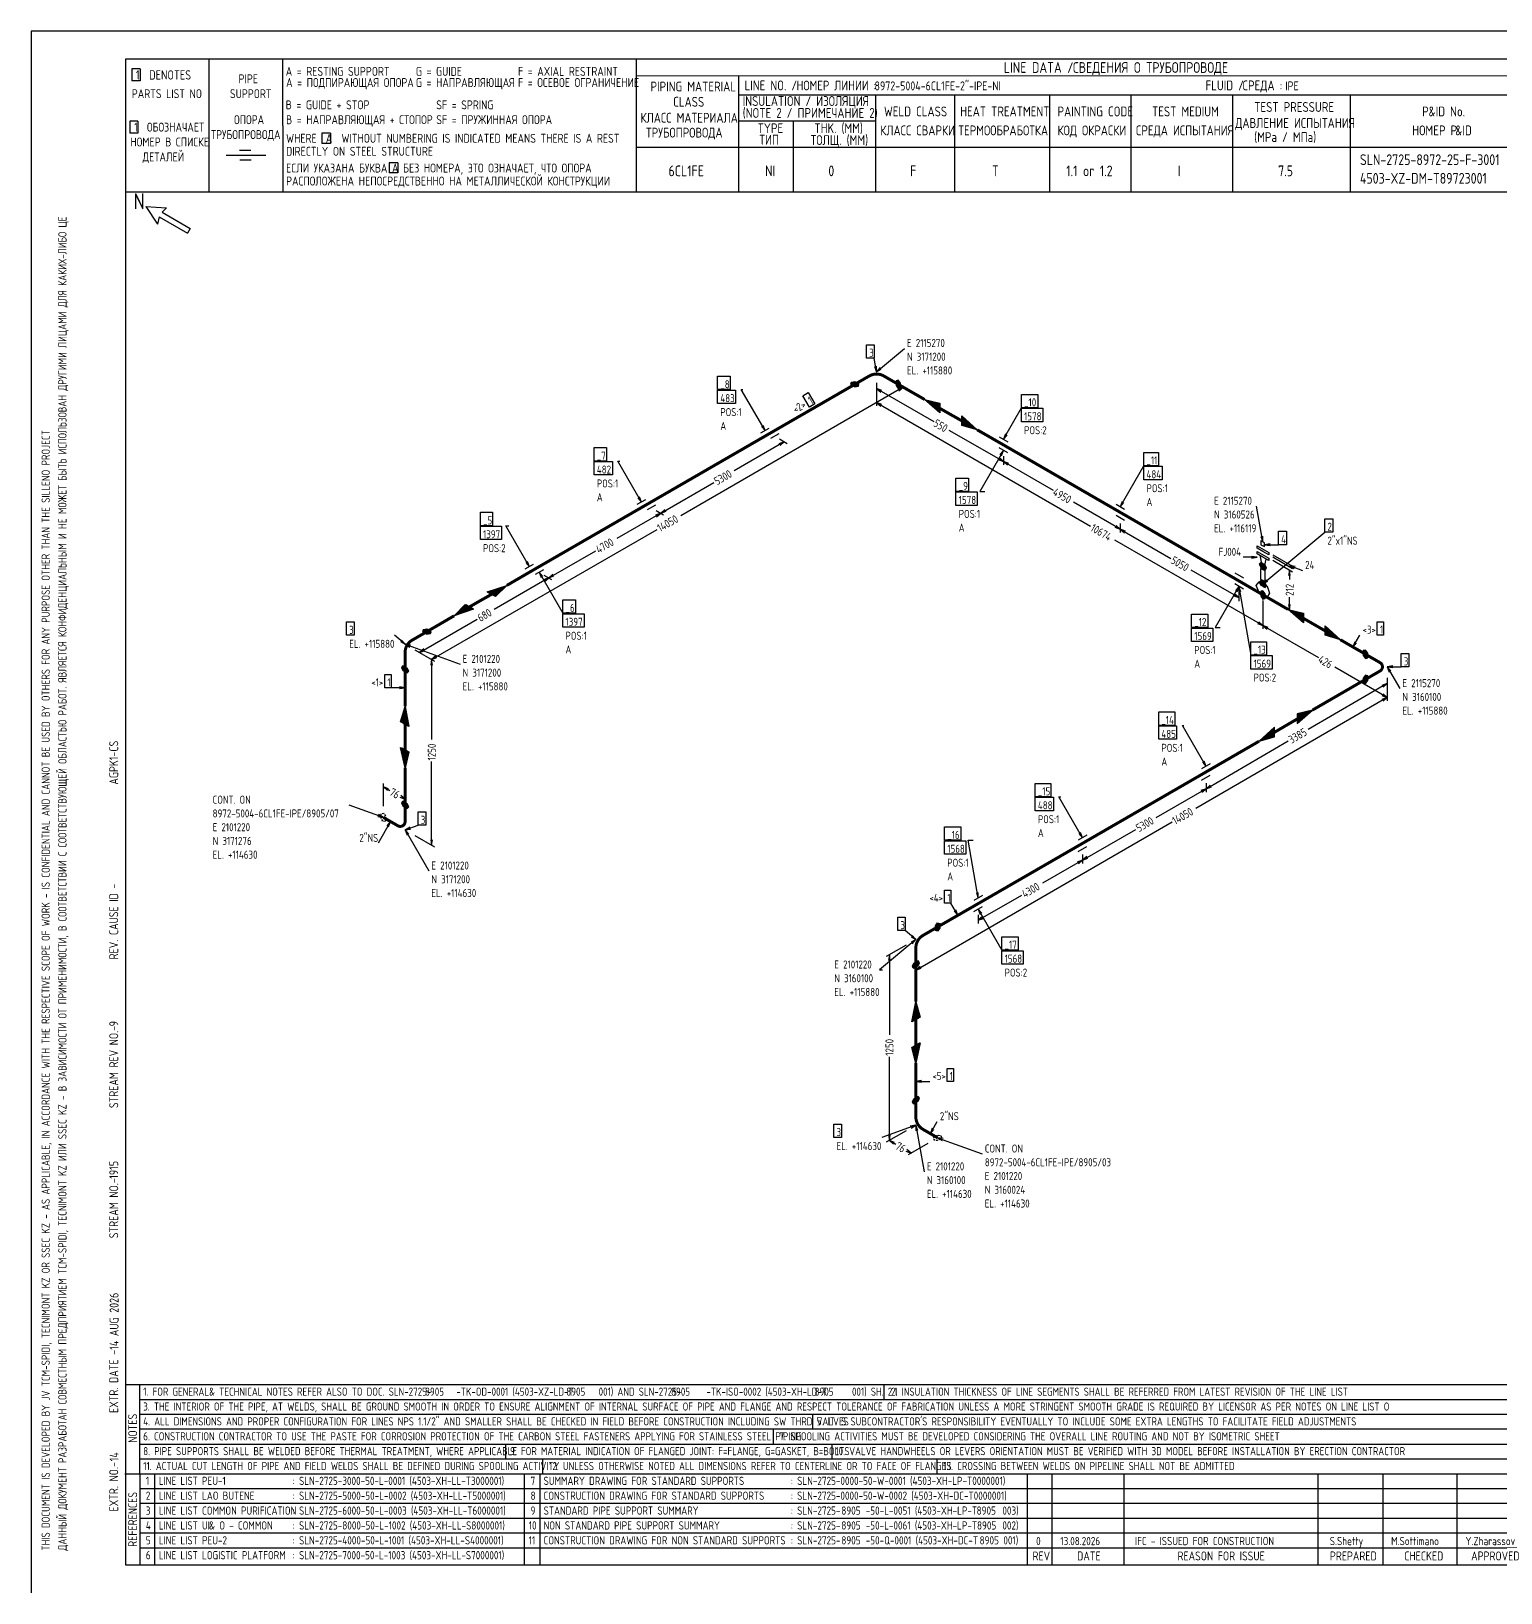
# Model space of a CAD drawing. Extents: x -1005 to 594, y -998 to 420.
# Drawn here: x 0 to 395.3, y 0 to 420 of the extents above; entities that cross this region are included whole.
import ezdxf

# ---------------------------------------------------------------- set-up
doc = ezdxf.new("R2010")
doc.units = 0
doc.linetypes.add('GT100', pattern=[0.8, 0.533333, -0.266667])
doc.styles.add('TTFN17', font='GOST type A')

msp = doc.modelspace()

# ---------------------------------------------------------------- linework, layer by layer
at = {"layer": 'GT_1', "flags": 128}
for points in [[(0, 420), (0, 0)], [(594, 420), (0, 420)], [(589.1, 412.5), (25.4, 412.5)], [(25.4, 412.5), (25.4, 7.5)], [(47.8, 412.5), (47.8, 376.7)], [(67.6, 412.5), (67.7, 376.7)], [(162.7, 412.5), (162.7, 376.7)], [(29.3, 409.9), (27.1, 409.9)], [(27.1, 409.9), (27.1, 406.7)], [(29.3, 409.9), (29.3, 406.7)], [(589.1, 408), (162.7, 407.9)], [(190.3, 407.8), (190.3, 376.7)], [(29.3, 406.7), (27.1, 406.7)], [(190.3, 402.9), (402.7, 402.9)], [(227.1, 402.9), (227.1, 376.7)], [(248.4, 402.9), (248.4, 376.8)], [(273.9, 402.9), (273.9, 376.7)], [(295.8, 402.9), (295.8, 376.7)], [(323.2, 402.9), (323.2, 376.7)], [(354.8, 402.9), (354.8, 376.8)], [(28.7, 395.8), (26.5, 395.8)], [(26.5, 395.8), (26.5, 392.6)], [(28.7, 395.8), (28.7, 392.6)], [(227.1, 395.8), (190.3, 395.8)], [(205, 395.8), (205, 376.7)], [(28.7, 392.6), (26.5, 392.6)], [(80.5, 392.6), (78.2, 392.6)], [(78.2, 392.6), (78.2, 389.8)], [(80.5, 392.6), (80.5, 389.8)], [(63.1, 386.6), (52.4, 386.6)], [(59.1, 387.9), (56, 387.9)], [(80.5, 389.8), (78.2, 389.8)], [(230.2, 388.7), (162.7, 388.7)], [(402.7, 388.7), (226.9, 388.7)], [(59.2, 385.3), (56.1, 385.3)], [(98.6, 384.6), (96.3, 384.6)], [(96.3, 384.6), (96.3, 381.9)], [(98.6, 384.6), (98.6, 381.9)], [(98.6, 381.9), (96.3, 381.9)], [(402.7, 376.7), (25.4, 376.7)], [(30.8, 372.9), (34, 368.1)], [(30.8, 372.9), (36.4, 372.5)], [(34.4, 370.1), (34, 368.1)], [(34.4, 370.1), (42, 365.7)], [(36.4, 372.5), (35.2, 371.3)], [(35.2, 371.3), (42.8, 366.9)], [(42.8, 366.9), (42, 365.7)], [(224.7, 335.675), (226.725, 335.675), (226.725, 332.075), (224.7, 332.075), (224.7, 335.675)], [(227.4, 328.4), (226.725, 332.075)], [(227.4, 328.4), (234.9, 334.7)], [(226.875, 329.825), (227.4, 328.4), (227.4, 329.9)], [(228.375, 329.525), (227.4, 328.4), (228.675, 329.15)], [(234.525, 324.275), (174.75, 289.7)], [(184.65, 327.2), (188.025, 327.2), (188.025, 323.6), (184.65, 323.6), (184.65, 327.2)], [(184.65, 323.45), (189.45, 323.45), (189.45, 319.85), (184.65, 319.85), (184.65, 323.45)], [(197.4, 312.575), (191.025, 323.6), (191.4, 323.6)], [(221.55, 325.7), (220.575, 325.55), (220.425, 325.025), (221.55, 324.35), (222.525, 324.5), (222.675, 325.025), (221.55, 325.7)], [(220.467, 325), (222.668, 325)], [(220.475, 325.2), (222.383, 325.2)], [(220.532, 325.4), (222.05, 325.4)], [(220.8, 324.8), (222.611, 324.8)], [(220.9, 325.6), (221.717, 325.6)], [(221.133, 324.6), (222.554, 324.6)], [(227.4, 325.4), (227.4, 323)], [(227.4, 325.4), (227.4, 319.25)], [(228.825, 323.375), (227.4, 323.9), (228.525, 322.925)], [(227.4, 323.9), (242.775, 315.05)], [(230.025, 326.9), (235.35, 323.825)], [(233.85, 325.325), (233.25, 326.15), (232.65, 326), (232.65, 324.725), (233.25, 323.9), (233.85, 324.05), (233.85, 325.325)], [(232.65, 326), (233.359, 326)], [(232.65, 325.8), (233.505, 325.8)], [(232.65, 325.6), (233.65, 325.6)], [(232.65, 325.4), (233.795, 325.4)], [(232.65, 325.2), (233.85, 325.2)], [(232.65, 325), (233.85, 325)], [(232.65, 324.8), (233.85, 324.8)], [(232.741, 324.6), (233.85, 324.6)], [(232.886, 324.4), (233.85, 324.4)], [(233.032, 324.2), (233.85, 324.2)], [(233.4, 323.3), (234.525, 324.275), (233.1, 323.75)], [(207.6, 321.95), (209.025, 322.85), (210.825, 319.775), (209.4, 318.875), (207.6, 321.95)], [(228.825, 319.625), (227.4, 320.15), (228.525, 319.175)], [(227.4, 320.15), (285, 286.85)], [(240.3, 320.975), (244.425, 319.925), (244.425, 317.375), (240.3, 320.975), (244.425, 319.775), (244.425, 317.45), (240.675, 320.75), (244.425, 319.55), (244.425, 317.675), (241.05, 320.525), (244.425, 319.4), (244.425, 317.825), (241.425, 320.3), (244.425, 319.25), (244.425, 317.975), (241.875, 320.075), (244.425, 319.1), (244.425, 318.125), (242.25, 319.85), (244.425, 318.875), (244.425, 318.35), (242.625, 319.625), (244.425, 318.725), (244.425, 318.5), (243.075, 319.4), (244.425, 318.575)], [(266.4, 322.325), (270.75, 322.325), (270.75, 318.725), (266.4, 318.725), (266.4, 322.325)], [(250.35, 315.2), (250.35, 316.55), (254.475, 312.8), (250.35, 314), (250.35, 316.4), (254.1, 313.025), (250.35, 314.075), (250.35, 316.175), (253.65, 313.25), (250.35, 314.3), (250.35, 316.025), (253.275, 313.55), (250.35, 314.45), (250.35, 315.875), (252.9, 313.7), (250.35, 314.6), (250.35, 315.725), (252.45, 314), (250.35, 314.75), (250.35, 315.5), (252.15, 314.15), (250.35, 314.975), (250.35, 315.35), (251.7, 314.45), (250.35, 315.125), (250.35, 315.2), (254.475, 312.8)], [(261.525, 310.25), (266.4, 318.725)], [(266.4, 318.575), (272.1, 318.575), (272.1, 314.975), (266.4, 314.975), (266.4, 318.575)], [(196.275, 311.975), (198.525, 313.25)], [(196.425, 313.7), (197.4, 312.575), (196.875, 314)], [(201.15, 311.75), (198.9, 310.475)], [(261.525, 304.25), (246.975, 312.65)], [(260.4, 310.925), (262.725, 309.575)], [(260.4, 310.925), (262.725, 309.575)], [(262.05, 311.675), (261.525, 310.25), (262.5, 311.375)], [(151.425, 308), (154.8, 308), (154.8, 304.4), (151.425, 304.4), (151.425, 308)], [(202.575, 309.575), (189.075, 301.775)], [(201.45, 308.6), (202.575, 309.575), (201.15, 309.05)], [(201.3, 310.325), (203.325, 309.125)], [(261.525, 307.25), (255.15, 296.225), (256.5, 296.225)], [(262.725, 306.575), (260.4, 307.925)], [(262.725, 306.575), (260.4, 307.925)], [(261, 305.825), (261.525, 307.25), (260.55, 306.125)], [(299.325, 306.725), (303.225, 306.725), (303.225, 303.125), (299.325, 303.125), (299.325, 306.725)], [(151.425, 304.25), (156.375, 304.25), (156.375, 300.65), (151.425, 300.65), (151.425, 304.25)], [(164.175, 293.375), (157.8, 304.4), (158.325, 304.4)], [(260.1, 304.775), (261.525, 304.25), (260.4, 305.225)], [(261.525, 305.75), (261.525, 303.35)], [(261.525, 305.75), (261.525, 303.35)], [(262.95, 303.725), (261.525, 304.25), (262.65, 303.275)], [(261.525, 304.25), (274.875, 296.525)], [(292.95, 292.1), (299.325, 303.125)], [(299.325, 302.975), (304.275, 302.975), (304.275, 299.375), (299.325, 299.375), (299.325, 302.975)], [(169.35, 290.375), (183.675, 298.625)], [(248.775, 299.825), (252.15, 299.825), (252.15, 296.225), (248.775, 296.225), (248.775, 299.825)], [(163.05, 292.775), (165.3, 294.05)], [(163.2, 294.5), (164.175, 293.375), (163.65, 294.8)], [(248.775, 296.075), (254.475, 296.075), (254.475, 292.475), (248.775, 292.475), (248.775, 296.075)], [(120.825, 290.6), (124.05, 290.6), (124.05, 287), (120.825, 287), (120.825, 290.6)], [(169.35, 290.375), (157.5, 283.55)], [(167.925, 292.55), (165.675, 291.275)], [(168.225, 289.4), (169.35, 290.375), (167.925, 289.85)], [(168.075, 291.125), (170.1, 289.925)], [(168.075, 291.125), (170.1, 289.925)], [(170.475, 291.35), (169.35, 290.375), (170.775, 290.9)], [(292.95, 286.1), (280.425, 293.3)], [(291.825, 292.775), (294.15, 291.425)], [(293.475, 293.525), (292.95, 292.1), (293.925, 293.225)], [(331.35, 282.65), (329.625, 292.25)], [(107.7, 251), (168.375, 286.025)], [(120.825, 286.85), (126.525, 286.85), (126.525, 283.25), (120.825, 283.25), (120.825, 286.85)], [(134.025, 275.975), (127.65, 287), (128.475, 287)], [(291.525, 286.625), (292.95, 286.1), (291.825, 287.075)], [(294.15, 288.425), (291.825, 289.775)], [(292.95, 287.6), (292.95, 285.2)], [(292.95, 287.6), (292.95, 285.2)], [(294.375, 285.575), (292.95, 286.1), (294.075, 285.125)], [(292.95, 286.1), (306.6, 278.225)], [(348, 288.875), (350.175, 288.875), (350.175, 285.275), (348, 285.275), (348, 288.875)], [(331.35, 260.15), (291.525, 283.1)], [(331.35, 280.1), (329.775, 281), (329.775, 281.6), (332.925, 279.8), (332.925, 279.2), (331.35, 280.1)], [(330.825, 284.075), (331.35, 282.65), (331.35, 284.15)], [(330.825, 281.9), (331.8, 281.375), (331.8, 282.425), (330.825, 282.95), (330.825, 281.9)], [(331.35, 271.325), (348, 285.275)], [(333.3, 282.125), (331.8, 281.9), (333.3, 281.675)], [(331.8, 281.9), (335.55, 281.9)], [(335.55, 285.5), (337.725, 285.5), (337.725, 281.9), (335.55, 281.9), (335.55, 285.5)], [(133.05, 277.1), (134.025, 275.975), (133.5, 277.4)], [(139.2, 272.975), (151.875, 280.25)], [(329.775, 278.525), (326.025, 278.525)], [(328.275, 278.3), (329.775, 278.525), (328.275, 278.75)], [(331.35, 278.525), (329.775, 279.425), (329.775, 280.1), (332.925, 278.3), (332.925, 277.625), (331.35, 278.525)], [(330.525, 279.05), (331.05, 276.275), (331.725, 275.9), (332.25, 278)], [(333.975, 279.2), (339.3, 276.125)], [(333.975, 278.6), (339.3, 275.525)], [(333.975, 277.7), (339.3, 274.625)], [(132.9, 275.375), (135.15, 276.65)], [(132.9, 275.375), (135.15, 276.65)], [(137.775, 275.15), (135.525, 273.875)], [(137.775, 275.15), (135.525, 273.875)], [(137.625, 273.35), (136.65, 274.475), (137.175, 273.05)], [(136.65, 274.475), (143.025, 263.45)], [(137.925, 273.725), (139.95, 272.525)], [(137.925, 273.725), (139.95, 272.525)], [(140.325, 273.95), (139.2, 272.975), (140.625, 273.5)], [(324.9, 267.65), (312.075, 275.075)], [(323.775, 274.325), (326.1, 272.975)], [(323.775, 274.325), (326.1, 272.975)], [(330.75, 277.1), (330.375, 276.65), (330.75, 275.825), (331.95, 275.15), (332.325, 275.6), (331.95, 276.425), (330.75, 277.1)], [(330.398, 276.6), (331.639, 276.6)], [(330.489, 276.4), (331.961, 276.4)], [(330.5, 276.8), (331.283, 276.8)], [(330.58, 276.2), (332.052, 276.2)], [(330.67, 276), (332.143, 276)], [(330.794, 275.8), (332.234, 275.8)], [(331.35, 272.225), (330.825, 272.525), (330.825, 275.525), (331.875, 274.925), (331.875, 271.925), (331.35, 272.225)], [(331.15, 275.6), (332.325, 275.6)], [(331.506, 275.4), (332.158, 275.4)], [(338.7, 273.575), (338.475, 275.075), (338.25, 273.575)], [(339.975, 276.05), (338.475, 276.275), (339.75, 275.525)], [(338.475, 276.275), (342, 275)], [(338.475, 275.075), (338.475, 272.525)], [(123.825, 268.55), (122.625, 269.225), (127.95, 270.95), (124.875, 267.95), (122.775, 269.15), (127.575, 270.725), (124.8, 268.025), (122.925, 269.075), (127.125, 270.5), (124.65, 268.1), (123.075, 269), (126.75, 270.2), (124.5, 268.175), (123.225, 268.85), (126.375, 270.05), (124.35, 268.25), (123.375, 268.775), (125.925, 269.75), (124.2, 268.325), (123.525, 268.7), (125.625, 269.6), (124.05, 268.4), (123.675, 268.625), (125.175, 269.3), (123.9, 268.475), (123.825, 268.55), (127.95, 270.95)], [(139.2, 272.975), (124.5, 264.425)], [(138.075, 272), (139.2, 272.975), (137.775, 272.45)], [(324.9, 270.65), (318.525, 259.625), (319.875, 259.625)], [(326.1, 269.975), (323.775, 271.325)], [(326.1, 269.975), (323.775, 271.325)], [(324.375, 269.225), (324.9, 270.65), (323.925, 269.525)], [(325.425, 269.225), (324.9, 270.65), (324.9, 269.15)], [(324.9, 270.65), (328.125, 252.2)], [(324.9, 269.15), (324.9, 266.75)], [(331.35, 268.4), (330.375, 269), (329.55, 270.95), (330.375, 271.925), (332.475, 270.725), (333.15, 268.85), (332.475, 267.8), (331.35, 268.4)], [(330.75, 272.3), (330.375, 271.85), (330.75, 271.025), (331.95, 270.35), (332.325, 270.8), (331.95, 271.625), (330.75, 272.3)], [(330.398, 271.8), (331.639, 271.8)], [(330.489, 271.6), (331.961, 271.6)], [(330.5, 272), (331.283, 272)], [(330.58, 271.4), (332.052, 271.4)], [(330.67, 271.2), (332.143, 271.2)], [(331.95, 268.7), (331.35, 269.525), (330.75, 269.375), (330.75, 268.1), (331.35, 267.275), (331.95, 267.425), (331.95, 268.7)], [(330.75, 269.2), (331.586, 269.2)], [(330.75, 269), (331.732, 269)], [(330.75, 268.8), (331.877, 268.8)], [(330.794, 271), (332.234, 271)], [(330.85, 269.4), (331.441, 269.4)], [(331.15, 270.8), (332.325, 270.8)], [(332.325, 272.45), (331.35, 271.325), (332.625, 272.075)], [(331.506, 270.6), (332.158, 270.6)], [(113.775, 262.775), (116.775, 265.85), (118.95, 264.575), (113.775, 262.775), (116.925, 265.775), (118.875, 264.65), (114.15, 263), (117.075, 265.7), (118.725, 264.725), (114.525, 263.225), (117.225, 265.625), (118.575, 264.8), (114.9, 263.45), (117.375, 265.475), (118.425, 264.875), (115.35, 263.675), (117.525, 265.4), (118.275, 264.95), (115.725, 263.9), (117.675, 265.325), (118.125, 265.025), (116.1, 264.125), (117.75, 265.25), (117.975, 265.1), (116.55, 264.35), (117.9, 265.175)], [(143.025, 267.05), (146.4, 267.05), (146.4, 263.45), (143.025, 263.45), (143.025, 267.05)], [(323.475, 268.175), (324.9, 267.65), (323.775, 268.625)], [(330.75, 268.6), (331.95, 268.6)], [(330.75, 268.4), (331.95, 268.4)], [(330.75, 268.2), (331.95, 268.2)], [(330.823, 268), (331.95, 268)], [(330.968, 267.8), (331.95, 267.8)], [(331.114, 267.6), (331.95, 267.6)], [(331.259, 267.4), (331.85, 267.4)], [(331.35, 266.9), (331.35, 259.25)], [(331.35, 265.4), (331.35, 259.25)], [(333.975, 266.9), (339.3, 263.825)], [(338.25, 265.775), (338.475, 264.275), (338.7, 265.775)], [(338.475, 264.275), (338.475, 267.8)], [(84.825, 261.125), (86.85, 261.125), (86.85, 257.525), (84.825, 257.525), (84.825, 261.125)], [(104.475, 252.875), (120, 261.875)], [(143.025, 263.3), (148.725, 263.3), (148.725, 259.7), (143.025, 259.7), (143.025, 263.3)], [(312.15, 263.225), (316.5, 263.225), (316.5, 259.625), (312.15, 259.625), (312.15, 263.225)], [(329.925, 260.675), (331.35, 260.15), (330.225, 261.125)], [(338.1, 264.5), (342.225, 263.45), (342.225, 260.9), (338.1, 264.5), (342.225, 263.3), (342.225, 260.975), (338.475, 264.275), (342.225, 263.075), (342.225, 261.2), (338.85, 264.05), (342.225, 262.925), (342.225, 261.35), (339.225, 263.825), (342.225, 262.775), (342.225, 261.5), (339.675, 263.6), (342.225, 262.625), (342.225, 261.65), (340.05, 263.375), (342.225, 262.4), (342.225, 261.875), (340.425, 263.15), (342.225, 262.25), (342.225, 262.025), (340.875, 262.925), (342.225, 262.1)], [(362.1, 261.125), (363.825, 261.125), (363.825, 257.6), (362.1, 257.6), (362.1, 261.125)], [(100.575, 255.125), (97.725, 257.525)], [(99.3, 255.875), (100.575, 255.125), (99.6, 256.25)], [(106.425, 259.175), (105.45, 259.025), (105.3, 258.5), (106.425, 257.825), (107.4, 257.975), (107.55, 258.5), (106.425, 259.175)], [(105.329, 258.6), (107.383, 258.6)], [(105.386, 258.8), (107.05, 258.8)], [(105.443, 259), (106.717, 259)], [(105.467, 258.4), (107.521, 258.4)], [(105.8, 258.2), (107.464, 258.2)], [(106.133, 258), (107.407, 258)], [(312.15, 259.475), (317.85, 259.475), (317.85, 255.875), (312.15, 255.875), (312.15, 259.475)], [(332.775, 259.625), (331.35, 260.15), (332.475, 259.175)], [(331.35, 260.15), (346.275, 251.525)], [(348.075, 258.725), (348.075, 260.075), (352.2, 256.325), (348.075, 257.525), (348.075, 259.925), (351.825, 256.55), (348.075, 257.6), (348.075, 259.7), (351.375, 256.775), (348.075, 257.825), (348.075, 259.55), (351, 257.075), (348.075, 257.975), (348.075, 259.4), (350.625, 257.225), (348.075, 258.125), (348.075, 259.25), (350.175, 257.525), (348.075, 258.275), (348.075, 259.025), (349.875, 257.675), (348.075, 258.5), (348.075, 258.875), (349.425, 257.975), (348.075, 258.65), (348.075, 258.725), (352.2, 256.325)], [(355.575, 254.375), (357.45, 257.6)], [(102.075, 254.9), (100.575, 255.125), (101.85, 254.375)], [(100.575, 255.125), (115.35, 249.725)], [(103.2, 253.625), (108.525, 250.55)], [(103.2, 253.625), (105.225, 252.425)], [(103.2, 253.625), (108.525, 250.55)], [(105.6, 253.85), (104.475, 252.875), (105.9, 253.4)], [(328.125, 255.8), (332.325, 255.8), (332.325, 252.2), (328.125, 252.2), (328.125, 255.8)], [(328.125, 252.05), (333.825, 252.05), (333.825, 248.45), (328.125, 248.45), (328.125, 252.05)], [(356.1, 255.8), (355.575, 254.375), (356.55, 255.5)], [(359.55, 252.725), (358.95, 253.55), (358.35, 253.4), (358.35, 252.125), (358.95, 251.3), (359.55, 251.45), (359.55, 252.725)], [(358.35, 253.4), (359.059, 253.4)], [(358.35, 253.2), (359.205, 253.2)], [(358.35, 253), (359.35, 253)], [(358.35, 252.8), (359.495, 252.8)], [(358.35, 252.6), (359.55, 252.6)], [(358.35, 252.4), (359.55, 252.4)], [(358.35, 252.2), (359.55, 252.2)], [(358.441, 252), (359.55, 252)], [(368.55, 252.65), (370.575, 252.65), (370.575, 249.05), (368.55, 249.05), (368.55, 252.65)], [(99.975, 249.35), (99.6, 248.9), (99.975, 248.075), (101.175, 247.4), (101.55, 247.85), (101.175, 248.675), (99.975, 249.35)], [(99.645, 248.8), (100.953, 248.8)], [(99.683, 249), (100.597, 249)], [(99.736, 248.6), (101.209, 248.6)], [(99.827, 248.4), (101.3, 248.4)], [(99.918, 248.2), (101.391, 248.2)], [(100.108, 248), (101.482, 248)], [(100.464, 247.8), (101.508, 247.8)], [(107.925, 249.5), (107.7, 251), (107.475, 249.5)], [(108.825, 251.975), (107.7, 251), (109.125, 251.525)], [(107.7, 251), (107.7, 229.475)], [(364.8, 240.8), (350.7, 248.975)], [(358.586, 251.8), (359.55, 251.8)], [(358.732, 251.6), (359.55, 251.6)], [(366.3, 249.275), (364.8, 249.05), (366.3, 248.825)], [(364.8, 249.05), (368.55, 249.05)], [(365.775, 247.925), (364.8, 249.05), (365.325, 247.625)], [(364.8, 249.05), (368.175, 243.2)], [(95.1, 246.95), (96.825, 246.95), (96.825, 243.425), (95.1, 243.425), (95.1, 246.95)], [(99.075, 243.2), (100.575, 243.425), (99.075, 243.65)], [(100.819, 247.6), (101.342, 247.6)], [(364.8, 244.55), (343.5, 232.175)], [(358.35, 244.7), (358.95, 244.55), (359.55, 245.375), (359.55, 246.65), (358.95, 246.8), (358.35, 245.975), (358.35, 244.7)], [(358.35, 245.8), (359.55, 245.8)], [(358.35, 245.6), (359.55, 245.6)], [(358.35, 245.4), (359.55, 245.4)], [(358.35, 245.2), (359.423, 245.2)], [(358.35, 245), (359.277, 245)], [(358.35, 244.8), (359.132, 244.8)], [(358.368, 246), (359.55, 246)], [(358.514, 246.2), (359.55, 246.2)], [(358.659, 246.4), (359.55, 246.4)], [(358.805, 246.6), (359.55, 246.6)], [(363.675, 243.575), (364.8, 244.55), (363.375, 244.025)], [(364.8, 246.05), (364.8, 239.9)], [(364.8, 246.05), (364.8, 243.65)], [(364.8, 246.05), (364.8, 239.9)], [(100.575, 243.425), (96.825, 243.425)], [(364.8, 240.8), (313.275, 210.95)], [(363.375, 241.325), (364.8, 240.8), (363.675, 241.775)], [(363.675, 239.825), (364.8, 240.8), (363.375, 240.275)], [(100.575, 233.6), (99.375, 234.275), (100.575, 238.4), (101.625, 233), (99.525, 234.2), (100.575, 237.95), (101.55, 233.075), (99.675, 234.125), (100.575, 237.425), (101.4, 233.15), (99.825, 234.05), (100.575, 236.975), (101.25, 233.225), (99.975, 233.9), (100.575, 236.525), (101.1, 233.3), (100.125, 233.825), (100.575, 236.075), (100.95, 233.375), (100.275, 233.75), (100.575, 235.625), (100.8, 233.45), (100.425, 233.675), (100.575, 235.175), (100.65, 233.525), (100.575, 233.6), (100.575, 238.4)], [(303.3, 236.9), (307.65, 236.9), (307.65, 233.3), (303.3, 233.3), (303.3, 236.9)], [(344.7, 237.425), (340.575, 236.375), (340.575, 233.825), (344.7, 237.425), (340.575, 236.225), (340.575, 233.9), (344.325, 237.2), (340.575, 236), (340.575, 234.125), (343.95, 236.975), (340.575, 235.85), (340.575, 234.275), (343.575, 236.75), (340.575, 235.7), (340.575, 234.425), (343.125, 236.525), (340.575, 235.55), (340.575, 234.575), (342.75, 236.3), (340.575, 235.325), (340.575, 234.8), (342.375, 236.075), (340.575, 235.175), (340.575, 234.95), (341.925, 235.85), (340.575, 235.025)], [(303.3, 233.15), (308.1, 233.15), (308.1, 229.55), (303.3, 229.55), (303.3, 233.15)], [(316.05, 222.275), (309.675, 233.3), (310.05, 233.3)], [(334.425, 231.425), (334.425, 232.775), (330.3, 229.025), (334.425, 230.225), (334.425, 232.625), (330.675, 229.25), (334.425, 230.3), (334.425, 232.4), (331.125, 229.475), (334.425, 230.525), (334.425, 232.25), (331.5, 229.775), (334.425, 230.675), (334.425, 232.1), (331.875, 229.925), (334.425, 230.825), (334.425, 231.95), (332.325, 230.225), (334.425, 230.975), (334.425, 231.725), (332.625, 230.375), (334.425, 231.2), (334.425, 231.575), (333.075, 230.675), (334.425, 231.35), (334.425, 231.425), (330.3, 229.025)], [(100.575, 221.9), (99.375, 227.375), (101.625, 226.1), (100.575, 221.9), (99.525, 227.3), (101.55, 226.175), (100.575, 222.35), (99.675, 227.225), (101.4, 226.25), (100.575, 222.725), (99.825, 227.15), (101.25, 226.325), (100.575, 223.25), (99.975, 227), (101.1, 226.4), (100.575, 223.7), (100.125, 226.925), (100.95, 226.475), (100.575, 224.15), (100.275, 226.85), (100.8, 226.55), (100.575, 224.6), (100.425, 226.775), (100.65, 226.625), (100.575, 225.05), (100.575, 226.7)], [(316.05, 216.275), (338.175, 229.1)], [(107.7, 201.05), (107.7, 223.55)], [(317.175, 222.95), (314.85, 221.6)], [(315.075, 223.4), (316.05, 222.275), (315.525, 223.7)], [(314.85, 218.6), (317.175, 219.95)], [(94.725, 211.55), (94.725, 217.7)], [(96.15, 216.275), (94.725, 216.8), (95.85, 215.825)], [(94.725, 216.8), (96.45, 215.825)], [(99.15, 213.95), (100.575, 213.425), (99.45, 214.4)], [(100.575, 208.175), (100.575, 214.325)], [(270.075, 217.7), (274.275, 217.7), (274.275, 214.1), (270.075, 214.1), (270.075, 217.7)], [(316.05, 216.275), (302.55, 208.475)], [(314.925, 215.3), (316.05, 216.275), (314.625, 215.75)], [(316.05, 217.775), (316.05, 215.375)], [(316.05, 217.775), (316.05, 215.375)], [(317.175, 217.25), (316.05, 216.275), (317.475, 216.8)], [(94.725, 208.55), (85.575, 211.85)], [(99.975, 212.9), (99.6, 212.45), (99.975, 211.625), (101.175, 210.95), (101.55, 211.4), (101.175, 212.225), (99.975, 212.9)], [(99.623, 212.4), (100.864, 212.4)], [(100.575, 213.425), (99.675, 213.95)], [(99.714, 212.2), (101.186, 212.2)], [(99.725, 212.6), (100.508, 212.6)], [(99.805, 212), (101.277, 212)], [(99.895, 211.8), (101.368, 211.8)], [(100.019, 211.6), (101.459, 211.6)], [(100.375, 211.4), (101.55, 211.4)], [(100.731, 211.2), (101.383, 211.2)], [(104.1, 210.05), (106.125, 210.05), (106.125, 206.45), (104.1, 206.45), (104.1, 210.05)], [(270.075, 213.95), (275.025, 213.95), (275.025, 210.35), (270.075, 210.35), (270.075, 213.95)], [(282.825, 203.075), (276.45, 214.1), (276.975, 214.1)], [(93.225, 208.775), (94.725, 208.55), (93.45, 209.3)], [(96.675, 207.425), (93.3, 201.575)], [(96.15, 206), (96.675, 207.425), (95.7, 206.3)], [(100.575, 205.175), (104.1, 206.45)], [(101.85, 205.925), (100.575, 205.175), (102.075, 205.4)], [(237.975, 167.45), (306.9, 207.35)], [(245.7, 206), (250.05, 206), (250.05, 202.4), (245.7, 202.4), (245.7, 206)], [(101.55, 204.05), (100.575, 205.175), (101.1, 203.75)], [(100.575, 205.175), (106.95, 194.15)], [(103.2, 203.675), (108.525, 200.6)], [(107.475, 202.55), (107.7, 201.05), (107.925, 202.55)], [(245.7, 202.25), (251.4, 202.25), (251.4, 198.65), (245.7, 198.65), (245.7, 202.25)], [(254.775, 186.875), (252.075, 202.4), (253.425, 202.4)], [(283.95, 203.75), (281.625, 202.4)], [(281.85, 204.2), (282.825, 203.075), (282.3, 204.5)], [(282.825, 197.075), (297.15, 205.325)], [(281.625, 199.4), (283.95, 200.75)], [(282.825, 198.575), (282.825, 196.175)], [(282.825, 198.575), (282.825, 196.175)], [(283.95, 198.05), (282.825, 197.075), (284.25, 197.6)], [(282.825, 197.075), (272.025, 190.85)], [(281.7, 196.1), (282.825, 197.075), (281.4, 196.55)], [(245.7, 188.975), (247.425, 188.975), (247.425, 185.45), (245.7, 185.45), (245.7, 188.975)], [(249.3, 182.225), (247.425, 185.45)], [(255.9, 187.55), (253.575, 186.2)], [(255.9, 187.55), (253.575, 186.2)], [(254.25, 188.3), (254.775, 186.875), (254.775, 188.375)], [(254.775, 180.875), (266.475, 187.625)], [(233.1, 181.7), (235.125, 181.7), (235.125, 178.1), (233.1, 178.1), (233.1, 181.7)], [(248.325, 183.35), (249.3, 182.225), (248.775, 183.65)], [(253.575, 183.2), (255.9, 184.55)], [(253.575, 183.2), (255.9, 184.55)], [(255.75, 182.75), (254.775, 183.875), (255.3, 182.45)], [(254.775, 183.875), (261.15, 172.85)], [(254.775, 182.375), (254.775, 179.975)], [(255.9, 181.85), (254.775, 180.875), (256.2, 181.4)], [(237.975, 175.7), (235.125, 178.1)], [(236.7, 176.45), (237.975, 175.7), (237, 176.825)], [(243.225, 179.375), (243.825, 180.2), (244.425, 180.05), (244.425, 178.775), (243.825, 177.95), (243.225, 178.1), (243.225, 179.375)], [(243.225, 179.2), (244.425, 179.2)], [(243.225, 179), (244.425, 179)], [(243.225, 178.8), (244.425, 178.8)], [(243.225, 178.6), (244.298, 178.6)], [(243.225, 178.4), (244.152, 178.4)], [(243.225, 178.2), (244.007, 178.2)], [(243.243, 179.4), (244.425, 179.4)], [(243.389, 179.6), (244.425, 179.6)], [(243.534, 179.8), (244.425, 179.8)], [(243.68, 180), (244.425, 180)], [(261.15, 176.45), (265.5, 176.45), (265.5, 172.85), (261.15, 172.85), (261.15, 176.45)], [(237.975, 175.7), (228.225, 167.525), (229.05, 167.525)], [(235.35, 174.2), (230.025, 171.125)], [(237, 174.575), (237.975, 175.7), (236.7, 174.95)], [(237.975, 172.7), (237.975, 166.55)], [(261.15, 172.7), (266.85, 172.7), (266.85, 169.1), (261.15, 169.1), (261.15, 172.7)], [(231.075, 170.075), (230.85, 171.575), (230.625, 170.075)], [(230.85, 171.575), (230.85, 150.05)], [(238.575, 168.65), (238.95, 169.475), (238.575, 169.925), (237.375, 169.25), (237, 168.425), (237.375, 167.975), (238.575, 168.65)], [(237.021, 168.4), (238.131, 168.4)], [(237.08, 168.6), (238.486, 168.6)], [(237.17, 168.8), (238.643, 168.8)], [(237.188, 168.2), (237.775, 168.2)], [(237.261, 169), (238.734, 169)], [(237.352, 169.2), (238.825, 169.2)], [(237.642, 169.4), (238.916, 169.4)], [(239.1, 168.425), (237.975, 167.45), (239.4, 167.975)], [(237.997, 169.6), (238.846, 169.6)], [(237.975, 158.975), (239.175, 154.85), (236.925, 153.575), (237.975, 158.975), (239.025, 154.775), (237, 153.65), (237.975, 158.525), (238.875, 154.7), (237.15, 153.725), (237.975, 158.15), (238.725, 154.625), (237.3, 153.8), (237.975, 157.625), (238.575, 154.475), (237.45, 153.875), (237.975, 157.175), (238.425, 154.4), (237.6, 153.95), (237.975, 156.725), (238.275, 154.325), (237.75, 154.025), (237.975, 156.275), (238.125, 154.25), (237.9, 154.1), (237.975, 155.825), (237.975, 154.175)], [(237.975, 147.275), (239.175, 147.95), (237.975, 142.475), (236.925, 146.675), (239.025, 147.875), (237.975, 142.925), (237, 146.75), (238.875, 147.8), (237.975, 143.45), (237.15, 146.825), (238.725, 147.725), (237.975, 143.9), (237.3, 146.9), (238.575, 147.575), (237.975, 144.35), (237.45, 146.975), (238.425, 147.5), (237.975, 144.8), (237.6, 147.05), (238.275, 147.425), (237.975, 145.25), (237.75, 147.125), (238.125, 147.35), (237.975, 145.7), (237.9, 147.2), (237.975, 147.275), (237.975, 142.475)], [(230.85, 121.625), (230.85, 144.125)], [(246.375, 141.05), (248.1, 141.05), (248.1, 137.525), (246.375, 137.525), (246.375, 141.05)], [(239.475, 137.75), (237.975, 137.525), (239.475, 137.3)], [(237.975, 137.525), (241.725, 137.525)], [(238.575, 132.2), (238.95, 133.025), (238.575, 133.475), (237.375, 132.8), (237, 131.975), (237.375, 131.525), (238.575, 132.2)], [(237.011, 132), (238.219, 132)], [(237.102, 132.2), (238.575, 132.2)], [(237.146, 131.8), (237.864, 131.8)], [(237.193, 132.4), (238.666, 132.4)], [(237.284, 132.6), (238.757, 132.6)], [(237.375, 132.8), (238.848, 132.8)], [(237.731, 133), (238.939, 133)], [(238.086, 133.2), (238.804, 133.2)], [(215.925, 126.05), (217.95, 126.05), (217.95, 122.45), (215.925, 122.45), (215.925, 126.05)], [(241.875, 123.5), (243.75, 126.725)], [(237.975, 125.75), (228.825, 122.45)], [(235.35, 124.25), (230.025, 121.175)], [(235.35, 124.25), (230.025, 121.175)], [(230.625, 123.125), (230.85, 121.625), (231.075, 123.125)], [(236.7, 125), (237.975, 125.75), (236.475, 125.525)], [(238.5, 124.325), (237.975, 125.75), (237.975, 124.25)], [(237.975, 125.75), (240.225, 113.225)], [(242.4, 124.925), (241.875, 123.5), (242.85, 124.625)], [(245.325, 122.15), (243.825, 122.375), (245.1, 121.625)], [(243.825, 122.375), (255.825, 118.025)], [(232.275, 121.1), (230.85, 121.625), (231.975, 120.65)], [(230.85, 121.625), (232.575, 120.65)], [(235.275, 118.775), (236.7, 118.25), (235.575, 119.225)], [(236.7, 118.25), (235.8, 118.775)], [(241.2, 120.875), (235.875, 117.8)], [(25.3, 56), (402.7, 56)], [(29.1, 56), (29.2, 7.5)], [(229.4, 56), (229.4, 52)], [(29.1, 52), (402.7, 52)], [(29.1, 48), (402.7, 48)], [(210.2, 48), (210.2, 44)], [(402.7, 44), (29.1, 44)], [(199.6, 44), (199.6, 40)], [(29.2, 40), (402.7, 40)], [(127.6, 40), (127.6, 36)], [(215.4, 40), (215.4, 36)], [(29.1, 36), (402.7, 36)], [(137.5, 36), (137.5, 32)], [(243.6, 36), (243.6, 32)], [(25.2, 32), (402.7, 32)], [(33.2, 32), (33.2, 7.6)], [(132.6, 32), (132.6, 7.6)], [(136.8, 32), (136.8, 7.6)], [(267.9, 32), (267.9, 7.5)], [(274.6, 32), (274.6, 7.5)], [(293.9, 32), (293.9, 7.5)], [(346.1, 32), (346.1, 7.5)], [(363.6, 32), (363.6, 7.5)], [(383.5, 32), (383.5, 7.5)], [(402.7, 28), (29.5, 28)], [(402.7, 24), (29.1, 24)], [(402.7, 20), (29.1, 20)], [(402.7, 16), (29.1, 16)], [(402.7, 12), (29.2, 12)], [(25.4, 7.5), (589.1, 7.5)], [(0, 0), (0, 0)]]:
    msp.add_lwpolyline(points, dxfattribs=at)
at = {"layer": 'GT_1', "const_width": 0.8, "flags": 128}
for points in [[(221.55, 325.025), (225.45, 327.275)], [(229.35, 327.275), (233.25, 325.025)], [(198.675, 311.825), (221.55, 325.025)], [(233.25, 325.025), (240.3, 320.975)], [(244.425, 318.575), (250.35, 315.2)], [(165.45, 292.625), (198.675, 311.825)], [(254.475, 312.8), (261.525, 308.75)], [(261.525, 308.75), (292.95, 290.6)], [(135.3, 275.225), (165.45, 292.625)], [(292.95, 290.6), (324.9, 272.15)], [(127.95, 270.95), (135.3, 275.225)], [(117.9, 265.175), (123.825, 268.55)], [(324.9, 272.15), (331.35, 268.4)], [(331.35, 268.4), (338.1, 264.5)], [(106.425, 258.5), (113.775, 262.775)], [(342.225, 262.1), (348.075, 258.725)], [(102.525, 256.25), (106.425, 258.5)], [(352.2, 256.325), (358.95, 252.425)], [(100.575, 248.375), (100.575, 252.875)], [(358.95, 252.425), (362.85, 250.175)], [(100.575, 238.4), (100.575, 248.375)], [(362.85, 247.925), (358.95, 245.675)], [(358.95, 245.675), (344.7, 237.425)], [(340.575, 235.025), (334.425, 231.425)], [(100.575, 226.7), (100.575, 233.6)], [(330.3, 229.025), (316.05, 220.775)], [(100.575, 211.925), (100.575, 221.9)], [(316.05, 220.775), (282.825, 201.575)], [(100.575, 207.425), (100.575, 211.925)], [(94.725, 208.55), (98.625, 206.3)], [(282.825, 201.575), (254.775, 185.375)], [(254.775, 185.375), (243.825, 179.075)], [(243.825, 179.075), (239.925, 176.825)], [(237.975, 173.45), (237.975, 168.95)], [(237.975, 168.95), (237.975, 158.975)], [(237.975, 154.175), (237.975, 147.275)], [(237.975, 142.475), (237.975, 132.5)], [(237.975, 132.5), (237.975, 128)], [(239.925, 124.625), (243.825, 122.375)]]:
    msp.add_lwpolyline(points, dxfattribs=at)
for points in [[(225.45, 327.275, -0.267941), (229.35, 327.275)], [(100.575, 252.875, -0.268116), (102.525, 256.25)], [(362.85, 250.175, -0.57736), (362.85, 247.925)], [(98.625, 206.3, 0.577127), (100.575, 207.425)], [(239.925, 176.825, 0.267786), (237.975, 173.45)], [(237.975, 128, 0.268126), (239.925, 124.625)]]:
    msp.add_lwpolyline(points, format="xyb", dxfattribs=at)
at = {"layer": 'GT_1', "linetype": 'GT100', "flags": 128}
for points in [[(95.325, 207.575), (94.725, 207.425), (94.125, 208.25), (94.125, 209.525), (94.725, 209.675), (95.325, 208.85), (95.325, 207.575)], [(244.95, 122.375), (244.8, 122.9), (243.825, 123.05), (242.7, 122.375), (242.85, 121.85), (243.825, 121.7), (244.95, 122.375)]]:
    msp.add_lwpolyline(points, dxfattribs=at)

# ---------------------------------------------------------------- texts
at = {"layer": 'GT_1', "style": 'TTFN17'}
for s, height, p in [('LINE DATA /', 2.8875, (261.633, 408.8)), ('СВЕДЕНИЯ О ТРУБОПРОВОДЕ', 2.8875, (280.233, 408.8)), (' 1  DENOTES', 2.5025, (26.875, 407)), (' PIPE', 2.4062, (54.561, 406)), ('A = RESTING SUPPORT', 2.40625, (68.461, 408)), ('A = ПОДПИРАЮЩАЯ ОПОРА', 2.40625, (68.561, 405)), ('G = GUIDE', 2.4062, (103.461, 408)), ('G = НАПРАВЛЯЮЩАЯ', 2.40625, (103.461, 405)), ('F = AXIAL RESTRAINT', 2.40625, (130.961, 408)), ('F = ОСЕВОЕ ОГРАНИЧЕНИЕ', 2.40625, (130.961, 405)), ('PARTS LIST NO', 2.40625, (27.061, 402)), ('SUPPORT', 2.4062, (53.461, 402)), ('PIPING MATERIAL', 2.64687, (166.597, 403.8)), ('LINE NO. /', 2.6469, (191.897, 404.1)), ('НОМЕР ЛИНИИ :', 2.59875, (205.89, 404.1)), ('8972-5004-6CL1FE-2"-IPE-NI', 2.40625, (226.861, 404.1)), ('FLUID /', 2.6469, (315.897, 404.1)), ('СРЕДА :', 2.6469, (325.897, 404.1)), ('IPE', 2.4062, (337.361, 404.1)), ('B = GUIDE + STOP', 2.40625, (68.461, 399)), ('SF = SPRING', 2.40625, (108.961, 399)), ('CLASS', 2.6469, (172.697, 399.7)), ('(NOTE 2 / ПРИМЕЧАНИЕ 2)', 2.64687, (191.397, 396.7)), ('INSULATION / ИЗОЛЯЦИЯ', 2.64687, (191.397, 399.9)), ('WELD CLASS', 2.6469, (229.397, 397.1)), ('HEAT TREATMENT', 2.64687, (249.897, 397.1)), ('PAINTING CODE', 2.64687, (276.097, 397.1)), ('TEST MEDIUM', 2.64687, (301.497, 397.1)), ('TEST PRESSURE', 2.64687, (328.997, 398.3)), ('P', 2.647, (374.197, 397.1)), ('&ID No.', 2.6469, (375.908, 397.1)), (' 1  ОБОЗНАЧАЕТ', 2.40625, (26.461, 393)), ('ОПОРА', 2.4062, (54.561, 395)), ('B = НАПРАВЛЯЮЩАЯ + СТОПОР', 2.40625, (68.561, 395)), ('SF = ПРУЖИННАЯ ОПОРА', 2.40625, (108.961, 395)), ('КЛАСС МАТЕРИАЛА', 2.64687, (163.897, 395.4)), ('TYPE', 2.6469, (195.397, 392.6)), ('THK. (MM)', 2.6469, (210.697, 392.6)), ('ДАВЛЕНИЕ ИСПЫТАНИЯ', 2.64687, (323.897, 394)), ('НОМЕР В СПИСКЕ', 2.40625, (26.661, 389)), ('ТРУБОПРОВОДА', 2.40625, (48.361, 391)), ('WHERE  A  WITHOUT NUMBERING IS INDICATED MEANS THERE IS A REST', 2.40625, (68.561, 390)), ('ТРУБОПРОВОДА', 2.64687, (165.397, 391.4)), ('ТИП', 2.6469, (195.897, 389.5)), ('ТОЛЩ. (ММ)', 2.6469, (209.697, 389.4)), ('КЛАСС СВАРКИ', 2.64687, (228.397, 392)), ('ТЕРМООБРАБОТКА', 2.64687, (249.397, 392)), ('КОД ОКРАСКИ', 2.64687, (276.097, 392)), ('СРЕДА ИСПЫТАНИЯ', 2.64687, (297.197, 392)), ('(MPa / МПа)', 2.64687, (328.997, 390.2)), ('НОМЕР P', 2.6469, (371.497, 392)), ('&ID', 2.6469, (383.097, 392)), ('ДЕТАЛЕЙ', 2.4062, (29.961, 385)), ('DIRECTLY ON STEEL STRUCTURE', 2.40625, (68.561, 386.5)), ('SLN-2725-8972-25-F-3001', 2.8875, (357.433, 384)), ('ЕСЛИ УКАЗАНА БУКВА A БЕЗ НОМЕРА, ЭТО ОЗНАЧАЕТ, ЧТО ОПОРА', 2.40625, (68.561, 382)), ('6CL1FE', 2.8875, (171.433, 381)), ('NI', 2.8875, (197.433, 381)), ('0', 2.888, (214.433, 381)), ('F', 2.888, (236.433, 381)), ('T', 2.888, (258.433, 381)), ('1.1 or 1.2', 2.8875, (278.433, 381)), ('I', 2.888, (308.433, 381)), ('7.5', 2.8875, (335.433, 381)), ('РАСПОЛОЖЕНА НЕПОСРЕДСТВЕННО НА МЕТАЛЛИЧЕСКОЙ КОНСТРУКЦИИ', 2.40625, (68.561, 378.5)), ('4503-XZ-DM-T89723001', 2.8875, (357.433, 379)), ('N', 4.331, (27.55, 372.1)), ('E 2115270', 2.1656, (235.6, 335.075)), ('3', 2.166, (225.43, 332.45)), ('N 3171200', 2.1656, (235.6, 331.378)), ('EL. +115880', 2.16562, (235.6, 327.68)), ('_8', 2.1656, (185.383, 323.975)), ('483', 2.1656, (185.383, 320.225)), ('_10', 2.1656, (267.1, 319.1)), ('POS:1', 2.1656, (185.383, 316.475)), ('1578', 2.1656, (267.1, 315.35)), ('A', 2.166, (185.383, 312.778)), ('POS:2', 2.1656, (267.1, 311.6)), ('_7', 2.1656, (152.158, 304.775)), ('482', 2.1656, (152.158, 301.025)), ('_11', 2.1656, (300.025, 303.5)), ('POS:1', 2.1656, (152.158, 297.275)), ('_9', 2.1656, (249.508, 296.6)), ('484', 2.1656, (300.025, 299.75)), ('A', 2.166, (152.158, 293.578)), ('1578', 2.1656, (249.508, 292.85)), ('A', 2.166, (300.025, 292.303)), ('POS:1', 2.1656, (300.025, 296)), ('E 2115270', 2.1656, (318.216, 292.625)), ('POS:1', 2.1656, (249.508, 289.1)), ('N 3160526', 2.1656, (318.216, 288.928)), ('1397', 2.1656, (121.542, 283.625)), ('_5', 2.1656, (121.542, 287.375)), ('A', 2.166, (249.508, 285.403)), ('EL. +116119', 2.16562, (318.216, 285.23)), ('2', 2.166, (348.7, 285.65)), ('POS:2', 2.1656, (121.542, 279.875)), ('4', 2.166, (336.25, 282.275)), ('2"x1"NS', 2.1656, (348.7, 281.9)), ('FJ004', 2.1656, (319.44, 278.9)), ('24', 2.1656, (342.7, 275.375)), ('_6', 2.1656, (143.725, 263.825)), ('1397', 2.1656, (143.725, 260.075)), ('_12', 2.1656, (312.883, 260)), ('3', 2.166, (85.538, 257.9)), ('EL. +115880', 2.16562, (85.538, 254.15)), ('POS:1', 2.1656, (143.725, 256.325)), ('1569', 2.1656, (312.883, 256.25)), ('<3>', 2.1656, (358.15, 257.975)), ('1', 2.166, (362.819, 257.975)), ('E 2101220', 2.1656, (116.05, 250.1)), ('A', 2.166, (143.725, 252.628)), ('POS:1', 2.1656, (312.883, 252.5)), ('_13', 2.1656, (328.825, 252.575)), ('N 3171200', 2.1656, (116.05, 246.403)), ('A', 2.166, (312.883, 248.803)), ('1569', 2.1656, (328.825, 248.825)), ('3', 2.166, (369.25, 249.425)), ('<1>', 2.1656, (91.483, 243.8)), ('1', 2.166, (95.841, 243.8)), ('EL. +115880', 2.16562, (116.05, 242.705)), ('POS:2', 2.1656, (328.825, 245.075)), ('E 2115270', 2.1656, (368.875, 243.575)), ('N 3160100', 2.1656, (368.875, 239.878)), ('_14', 2.1656, (304.033, 233.675)), ('EL. +115880', 2.16562, (368.875, 236.18)), ('485', 2.1656, (304.033, 229.925)), ('POS:1', 2.1656, (304.033, 226.175)), ('A', 2.166, (304.033, 222.478)), ('CONT. ON', 2.1656, (48.804, 212.225)), ('_15', 2.1656, (270.808, 214.475)), ('8972-5004-6CL1FE-IPE/8905/07', 2.16562, (48.804, 208.528)), ('488', 2.1656, (270.808, 210.725)), ('E 2101220', 2.1656, (48.804, 204.83)), ('3', 2.166, (104.8, 206.825)), ('POS:1', 2.1656, (270.808, 206.975)), ('N 3171276', 2.1656, (48.804, 201.133)), ('2"NS', 2.1656, (88.272, 201.95)), ('_16', 2.1656, (246.433, 202.775)), ('A', 2.166, (270.808, 203.278)), ('EL. +114630', 2.16562, (48.804, 197.435)), ('1568', 2.1656, (246.433, 199.025)), ('POS:1', 2.1656, (246.433, 195.275)), ('E 2101220', 2.1656, (107.65, 194.525)), ('A', 2.166, (246.433, 191.578)), ('N 3171200', 2.1656, (107.65, 190.828)), ('EL. +114630', 2.16562, (107.65, 187.13)), ('<4>', 2.1656, (241.617, 185.825)), ('1', 2.166, (246.441, 185.825)), ('3', 2.166, (233.83, 178.475)), ('_17', 2.1656, (261.85, 173.225)), ('E 2101220', 2.1656, (216.038, 167.9)), ('1568', 2.1656, (261.85, 169.475)), ('N 3160100', 2.1656, (216.038, 164.203)), ('POS:2', 2.1656, (261.85, 165.725)), ('EL. +115880', 2.16562, (216.038, 160.505)), ('<5>', 2.1656, (242.425, 137.9)), ('1', 2.166, (247.094, 137.9)), ('2"NS', 2.1656, (244.45, 127.1)), ('3', 2.166, (216.638, 122.825)), ('EL. +114630', 2.16562, (216.638, 119.075)), ('CONT. ON', 2.1656, (256.525, 118.4)), ('E 2101220', 2.1656, (240.925, 113.6)), ('8972-5004-6CL1FE-IPE/8905/03', 2.16562, (256.525, 114.703)), ('N 3160100', 2.1656, (240.925, 109.903)), ('E 2101220', 2.1656, (256.525, 111.005)), ('N 3160024', 2.1656, (256.525, 107.308)), ('EL. +114630', 2.16562, (240.925, 106.205)), ('EL. +114630', 2.16562, (256.525, 103.61)), ('1. FOR GENERAL', 2.18487, (30.128, 53)), ('& TECHNICAL NOTES REFER ALSO TO DOC. SLN-2725-      -TK-OD-0001 (4503-XZ-LD-T      001) AND SLN-2725-      -TK-ISO-0002 (4503-XH-LD-T      001) SH. 2.1', 2.18487, (47.868, 53)), ('8905', 2.1849, (105.928, 53)), ('8905', 2.1849, (143.928, 53)), ('8905', 2.1849, (172.128, 53)), ('8905', 2.1849, (210.728, 53)), ('2. INSULATION THICKNESS OF LINE SEGMENTS SHALL BE REFERRED FROM LATEST REVISION OF THE LINE LIST', 2.18487, (231.328, 53)), ('3. THE INTERIOR OF THE PIPE, AT WELDS, SHALL BE GROUND SMOOTH IN ORDER TO ENSURE ALIGNMENT OF INTERNAL SURFACE OF PIPE AND FLANGE AND RESPECT TOLERANCE OF FABRICATION UNLESS A MORE STRINGENT SMOOTH GRADE IS REQUIRED BY LICENSOR AS PER NOTES ON LINE LIST O', 2.18487, (30.128, 49)), ('4. ALL DIMENSIONS AND PROPER CONFIGURATION FOR LINES NPS 1.1/2" AND SMALLER SHALL BE CHECKED IN FIELD BEFORE CONSTRUCTION INCLUDING SW THRD VALVES', 2.18487, (30.128, 45)), ("5. IT IS SUBCONTRACTOR'S RESPONSIBILITY EVENTUALLY TO INCLUDE SOME EXTRA LENGTHS TO FACILITATE FIELD ADJUSTMENTS", 2.18487, (211.328, 45)), ('6. CONSTRUCTION CONTRACTOR TO USE THE PASTE FOR CORROSION PROTECTION OF THE CARBON STEEL FASTENERS APPLYING FOR STAINLESS STEEL PIPING', 2.18487, (30.128, 41)), ('7. SPOOLING ACTIVITIES MUST BE DEVELOPED CONSIDERING THE OVERALL LINE ROUTING AND NOT BY ISOMETRIC SHEET', 2.18487, (201.328, 41)), ('8. PIPE SUPPORTS SHALL BE WELDED BEFORE THERMAL TREATMENT, WHERE APPLICABLE', 2.18487, (30.128, 37)), ('9. FOR MATERIAL INDICATION OF FLANGED JOINT: F=FLANGE, G=GASKET, B=BOLTS', 2.18487, (128.828, 37)), ('10. VALVE HANDWHEELS OR LEVERS ORIENTATION MUST BE VERIFIED WITH 3D MODEL BEFORE INSTALLATION BY ERECTION CONTRACTOR', 2.18487, (216.328, 37)), ('11. ACTUAL CUT LENGTH OF PIPE AND FIELD WELDS SHALL BE DEFINED DURING SPOOLING ACTIVITY', 2.18487, (30.128, 33)), ('12. UNLESS OTHERWISE NOTED ALL DIMENSIONS REFER TO CENTERLINE OR TO FACE OF FLANGES', 2.18487, (139.328, 33)), ('13. CROSSING BETWEEN WELDS ON PIPELINE SHALL NOT BE ADMITTED', 2.18487, (245.328, 33)), ('1', 2.214, (30.832, 29)), ('LINE LIST PEU-1', 2.21375, (34.332, 29)), (': SLN-2725-3000-50-L-0001 (4503-XH-LL-T3000001)', 2.21375, (70.332, 29)), ('7', 2.214, (134.332, 29)), ('SUMMARY DRAWING FOR STANDARD SUPPORTS', 2.21375, (137.832, 29)), (': SLN-2725-0000-50-W-0001 (4503-XH-LP-T0000001)', 2.21375, (204.332, 29)), ('2', 2.214, (30.832, 25)), ('LINE LIST LAO BUTENE', 2.21375, (34.332, 25)), (': SLN-2725-5000-50-L-0002 (4503-XH-LL-T5000001)', 2.21375, (70.332, 25)), ('8', 2.214, (134.332, 25)), ('CONSTRUCTION DRAWING FOR STANDARD SUPPORTS', 2.21375, (137.832, 25)), (': SLN-2725-0000-50-W-0002 (4503-XH-DC-T0000001)', 2.21375, (204.332, 25)), ('3', 2.214, (30.832, 21)), ('LINE LIST COMMON PURIFICATION', 2.21375, (34.332, 21)), (': SLN-2725-6000-50-L-0003 (4503-XH-LL-T6000001)', 2.21375, (70.332, 21)), ('9', 2.214, (134.332, 21)), ('STANDARD PIPE SUPPORT SUMMARY', 2.21375, (137.832, 21)), (': SLN-2725-      -50-L-0051 (4503-XH-LP-T      003)', 2.21375, (204.332, 21)), ('8905', 2.2138, (217.932, 21)), ('8905', 2.2138, (254.332, 21)), ('4', 2.214, (30.832, 17)), ('LINE LIST UI', 2.21375, (34.332, 17)), ('& O - COMMON', 2.21375, (47.849, 17)), (': SLN-2725-8000-50-L-1002 (4503-XH-LL-S8000001)', 2.21375, (70.332, 17)), ('10', 2.2138, (133.832, 17)), ('NON STANDARD PIPE SUPPORT SUMMARY', 2.21375, (137.832, 17)), (': SLN-2725-      -50-L-0061 (4503-XH-LP-T      002)', 2.21375, (204.332, 17)), ('8905', 2.2138, (217.932, 17)), ('8905', 2.2138, (254.432, 17)), ('5', 2.214, (30.832, 13)), ('LINE LIST PEU-2', 2.21375, (34.332, 13)), (': SLN-2725-4000-50-L-1001 (4503-XH-LL-S4000001)', 2.21375, (70.332, 13)), ('11', 2.2138, (133.832, 13)), ('CONSTRUCTION DRAWING FOR NON STANDARD SUPPORTS', 2.21375, (137.832, 13)), (': SLN-2725-      -50-Q-0001 (4503-XH-DC-T      001)', 2.21375, (204.332, 13)), ('8905', 2.2138, (217.932, 13)), ('8905', 2.2138, (255.132, 13)), ('0', 2.214, (270.332, 12.8)), ('13.08.2026', 2.2138, (276.832, 12.8)), ('IFC - ISSUED FOR CONSTRUCTION', 2.21375, (296.932, 12.8)), ('S.Shetty', 2.2138, (349.332, 12.8)), ('M.Sottimano', 2.21375, (365.832, 12.8)), ('Y.Zharassov', 2.21375, (385.832, 12.8)), ('6', 2.214, (30.832, 9)), ('LINE LIST LOGISTIC PLATFORM', 2.21375, (34.332, 9)), (': SLN-2725-7000-50-L-1003 (4503-XH-LL-S7000001)', 2.21375, (70.332, 9)), ('REV', 2.4062, (269.361, 8.7)), ('DATE', 2.4062, (281.361, 8.7)), ('REASON FOR ISSUE', 2.40625, (308.361, 8.7)), ('PREPARED', 2.4062, (349.361, 8.7)), ('CHECKED', 2.4062, (369.361, 8.7)), ('APPROVED', 2.4062, (387.361, 8.7))]:
    msp.add_text(s, height=height, dxfattribs=at).set_placement(p)
for s, height, rotation, p in [('ДАННЫЙ ДОКУМЕНТ РАЗРАБОТАН СОВМЕСТНЫМ ПРЕДПРИЯТИЕМ TCM-SPIDI, TECNIMONT KZ ИЛИ SSEC KZ - В ЗАВИСИМОСТИ ОТ ПРИМЕНИМОСТИ, В СООТВЕТСТВИИ С СООТВЕТСТВУЮЩЕЙ ОБЛАСТЬЮ РАБОТ. ЯВЛЯЕТСЯ КОНФИДЕНЦИАЛЬНЫМ И НЕ МОЖЕТ БЫТЬ ИСПОЛЬЗОВАН ДРУГИМИ ЛИЦАМИ ДЛЯ КАКИХ-ЛИБО ЦЕ', 2.21375, 90, (9.5, 11.332)), ('<2>', 2.1656, 30, (205.618, 317.151)), ('1', 2.166, 30, (209.796, 319.563)), ('550', 2.1656, -30, (242.497, 313.911)), ('THIS DOCUMENT IS DEVELOPED BY JV TCM-SPIDI, TECNIMONT KZ OR SSEC KZ - AS APPLICABLE, IN ACCORDANCE WITH THE RESPECTIVE SCOPE OF WORK - IS CONFIDENTIAL AND CANNOT BE USED BY OTHERS FOR ANY PURPOSE OTHER THAN THE SILLENO PROJECT', 2.21375, 90, (5, 11.332)), ('5300', 2.1656, 30, (184.513, 297.841)), ('4950', 2.1656, -30, (274.598, 295.4)), ('14050', 2.1656, 30, (169.214, 285.231)), ('10674', 2.1656, -30, (284.753, 285.746)), ('4700', 2.1656, 30, (152.691, 279.463)), ('5050', 2.1656, -30, (306.353, 277.061)), ('212', 2.1656, 90, (339.62, 268.133)), ('680', 2.1656, 30, (120.86, 261.063)), ('426', 2.1656, -30, (345.975, 250.388)), ('3385', 2.1656, 30, (339.045, 228.317)), ('AGPK1-CS', 2.4062, 90, (23.4, 217.361)), ('1250', 2.1656, 90, (108.845, 223.86)), ('76', 2.1656, -30, (96.156, 214.676)), ('14050', 2.1656, 30, (307.756, 206.503)), ('5300', 2.1656, 30, (297.99, 204.541)), ('REV. CAUSE ID -', 2.40625, 90, (23.4, 170.361)), ('4300', 2.1656, 30, (267.286, 186.802)), ('STREAM REV NO.-', 2.40625, 90, (23.4, 130.361)), ('9', 2.406, 90, (23.4, 152.361)), ('1250', 2.1656, 90, (231.955, 144.435)), ('76', 2.1656, -30, (232.262, 119.501)), ('1915', 2.4062, 90, (23.4, 111.361)), ('STREAM NO.-', 2.40625, 90, (23.4, 95.361)), ('14 AUG 2026', 2.40625, 90, (23.5, 65.361)), ('EXTR. DATE -', 2.40625, 90, (23.4, 48.361)), ('NOTES', 2.4062, 90, (28.5, 40.361)), ('EXTR. NO.-', 2.4062, 90, (23.4, 21.861)), ('14', 2.4062, 90, (23.5, 35.361)), ('REFERENCES', 2.4062, 90, (28.5, 12.361))]:
    msp.add_text(s, height=height, rotation=rotation, dxfattribs=at).set_placement(p)

doc.saveas('drawing.dxf')
